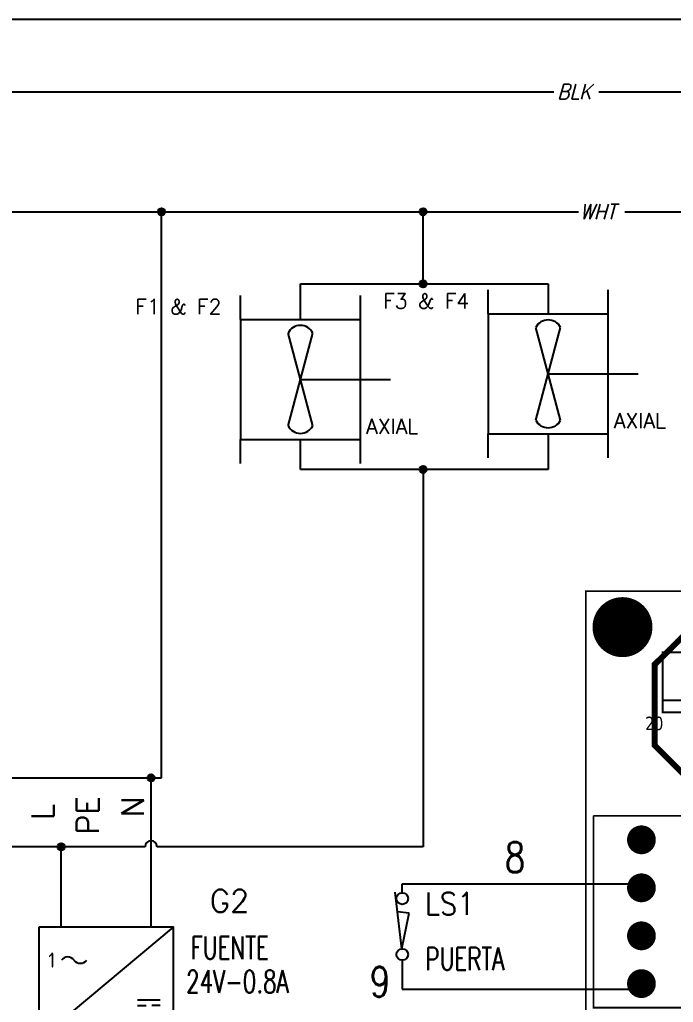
# Model space of a CAD drawing. Header units: millimetres. Extents: x 123.5 to 144.3, y 105.4 to 121.6.
# Drawn here: x 127.94 to 133.4, y 113.4 to 121.59 of the extents above; entities that cross this region are included whole.
import ezdxf
from ezdxf.enums import TextEntityAlignment as Align

# ---------------------------------------------------------------- set-up
doc = ezdxf.new("R2010")
doc.units = ezdxf.units.MM
for name, color, linetype in [('12632256', 7, 'Continuous'), ('BLK_12AWG', 7, 'Continuous'), ('DESC', 250, 'Continuous'), ('MISC', 7, 'Continuous'), ('SYMS', 7, 'Continuous'), ('TAGS', 250, 'Continuous'), ('TERMS', 250, 'Continuous'), ('WIRES', 7, 'Continuous')]:
    doc.layers.add(name, color=color, linetype=linetype)
doc.layers.add('WIRENO', color=7, linetype='Continuous', true_color=0x000000)
doc.styles.get("Standard").update_dxf_attribs({"font": 'tahoma.ttf'})
doc.styles.add('WD', font='romans.shx')
doc.styles.add('WD_IEC', font='isocp2.shx', dxfattribs={"width": 0.9, "height": 4})

# ---------------------------------------------------------------- blocks, each defined once
blk = doc.blocks.new('HT0_LGENERIC')
at = {"style": 'WD', "oblique": 15, "width": 0.9}
blk.add_attdef('COLOR', text='', height=0.125, dxfattribs=at).set_placement((0, 0), align=Align.MIDDLE_CENTER)
at = {"color": 7, "style": 'WD'}
for tag, p in [('X4_TINY_DOT_DONT_REMOVE', (-0.125, 0)), ('X1_TINY_DOT_DONT_REMOVE', (0.125, 0))]:
    blk.add_attdef(tag, p, '', height=0.0001, dxfattribs=at)
at = {"style": 'WD', "flags": 1}
for tag, p in [('X4TERM01', (-0.125, 0)), ('X1TERM01', (0.125, 0))]:
    blk.add_attdef(tag, p, '', height=0.01, dxfattribs=at)
blk = doc.blocks.new('EPAD')
at = {"const_width": 0.5}
blk.add_lwpolyline([(-0.25, 0, 1), (0.25, 0, 1)], format="xyb", close=True, dxfattribs=at)
blk = doc.blocks.new('trjt')
for points, const_width in [([(130.3019, 110.5631), (138.1259, 110.5631), (138.1259, 116.7431), (130.3019, 116.7431), (130.3019, 110.5631)], 0.016), ([(131.5459, 115.2071), (131.5379, 115.1911), (131.1439, 115.1911), (130.8759, 115.4591), (130.8759, 116.1311), (131.1179, 116.3711), (135.2499, 116.3711), (135.4939, 116.1291)], 0.05), ([(130.9439, 115.7331), (135.1419, 115.7331), (135.1419, 116.2331), (130.9439, 116.2331), (130.9439, 115.7331)], 0.016), ([(135.1419, 115.8331), (130.9439, 115.8331)], 0.016), ([(131.1659, 114.8711), (130.3659, 114.8711)], 0.016), ([(131.1659, 113.2731), (130.3659, 113.2731), (130.3659, 114.8711)], 0.016)]:
    blk.add_lwpolyline(points, dxfattribs=dict(const_width=const_width))
for centre in [(130.6079, 116.4431), (130.7659, 114.6711), (130.7659, 114.2711), (130.7659, 113.8711), (130.7659, 113.4731)]:
    blk.add_circle(centre, 0.06)
at = {"zscale": 2}
for p, xscale, yscale in [((130.6079, 116.4431), 0.5, 0.5), ((130.7659, 114.6711), 0.24, 0.24), ((130.7659, 114.2711), 0.24, 0.24), ((130.7659, 113.8711), 0.24, 0.24), ((130.7659, 113.4731), 0.24, 0.24)]:
    blk.add_blockref('EPAD', p, dxfattribs=dict(at, xscale=xscale, yscale=yscale))
at = {"layer": '12632256', "width": 0.892857}
blk.add_text('20', height=0.112, dxfattribs=at).set_placement((130.7979, 115.5851))
blk = doc.blocks.new('VLS12')
at = {"linetype": 'Continuous'}
for p, q in [((-0.0023, -0.1232), (-0.0395, 0.1901)), ((0.0383, 0.0734), (-0.0265, 0.0809)), ((-0.0023, -0.1232), (0.0383, 0.0734))]:
    blk.add_line(p, q, dxfattribs=at)
for centre in [(0, 0.1553), (0, -0.1553)]:
    blk.add_circle(centre, 0.0322)
at = {"style": 'WD'}
for tag, p, width in [('INST', (0.1269, 0.3902), 0.7), ('LOC', (0.1269, 0.2206), 0.7), ('TAG1', (0.1269, 0.0644), 0.9), ('XREF', (0.1287, -0.09), 0.7), ('DESC1', (0.1287, -0.242), 0.7), ('DESC2', (0.1287, -0.3982), 0.7), ('WDTAGALT', (0.125, -0.5625), 0.7)]:
    blk.add_attdef(tag, p, '', height=0.125, dxfattribs=dict(at, width=width))
at = {"linetype": 'Continuous', "style": 'WD'}
for tag, height, flags, p in [('TERM01', 0.125, 8, (-0.055, 0.2066)), ('MFG', 0.01, 9, (-0.1421, -0.0881)), ('CAT', 0.01, 9, (-0.1421, -0.0731))]:
    blk.add_attdef(tag, text='', height=height, dxfattribs=dict(at, flags=flags)).set_placement(p, align=Align.RIGHT)
at = {"color": 7, "style": 'WD', "flags": 1}
for tag, p in [('X2TERM01', (0, 0.1875)), ('X8TERM02', (0, -0.1875))]:
    blk.add_attdef(tag, p, '', height=0.0125, dxfattribs=at)
at = {"color": 7, "style": 'WD'}
for tag, p in [('X4LINK', (-0.1094, 0)), ('X1LINK', (0.0938, 0))]:
    blk.add_attdef(tag, p, '', height=0.01, dxfattribs=at)
at = {"style": 'WD'}
for tag, flags, p in [('CONTACT', 1, (-0.1421, -0.0531)), ('FAMILY', 9, (-0.1421, -0.0365))]:
    blk.add_attdef(tag, text='', height=0.01, dxfattribs=dict(at, flags=flags)).set_placement(p, align=Align.RIGHT)
at = {"linetype": 'Continuous', "style": 'WD', "flags": 9}
blk.add_attdef('ASSYCODE', text='', height=0.01, dxfattribs=at).set_placement((-0.1562, -0.125), align=Align.CENTER)
at = {"linetype": 'Continuous', "style": 'WD', "flags": 8}
blk.add_attdef('TERM02', text='', height=0.125, dxfattribs=at).set_placement((-0.0407, -0.2134), align=Align.TOP_RIGHT)
blk = doc.blocks.new('WD_WNH')
at = {"linetype": 'Continuous', "style": 'WD', "width": 0.8}
blk.add_attdef('WIRENO', text='', height=0.125, dxfattribs=at).set_placement((0, 0.0625), align=Align.CENTER)
at = {"style": 'WD', "flags": 1}
for tag, p in [('W01USER', (0, 0.0781)), ('W02USER', (0, 0.0703)), ('W03USER', (0, 0.0625)), ('W04USER', (0, 0.0547)), ('W05USER', (0, 0.0469)), ('W06USER', (0, 0.0391)), ('W07USER', (0, 0.0312)), ('W08USER', (0, 0.0234)), ('W09USER', (0, 0.0156)), ('W10USER', (0, 0.0078))]:
    blk.add_attdef(tag, text='', height=0.005, dxfattribs=at).set_placement(p, align=Align.CENTER)
blk = doc.blocks.new('WD_WNV')
at = {"style": 'WD', "flags": 1}
for tag, p in [('W01USER', (-0.0625, 0.0938)), ('W02USER', (-0.0625, 0.0859)), ('W03USER', (-0.0625, 0.0781)), ('W04USER', (-0.0625, 0.0703)), ('W05USER', (-0.0625, 0.0625)), ('W06USER', (-0.0625, 0.0547)), ('W07USER', (-0.0625, 0.0469)), ('W08USER', (-0.0625, 0.0391)), ('W09USER', (-0.0625, 0.0312)), ('W10USER', (-0.0625, 0.0234))]:
    blk.add_attdef(tag, text='', height=0.005, dxfattribs=at).set_placement(p, align=Align.CENTER)
at = {"linetype": 'Continuous', "style": 'WD', "width": 0.8}
blk.add_attdef('WIRENO', text='', height=0.125, dxfattribs=at).set_placement((-0.05, 0), align=Align.MIDDLE_RIGHT)
blk = doc.blocks.new('WDDOT')
for radius in [0.03, 0.0187, 0.00929]:
    blk.add_circle((0, 0), radius)
blk = doc.blocks.new('VPW1_1PH')
for p, q in [((-0.125, -0.625), (0.625, 0)), ((0.4252, -0.4038), (0.5503, -0.4038)), ((0.4252, -0.4351), (0.4721, -0.4351)), ((0.5503, -0.4351), (0.5034, -0.4351))]:
    blk.add_line(p, q)
blk.add_lwpolyline([(-0.125, 0), (-0.125, -0.625), (0.625, -0.625), (0.625, 0)], close=True)
for centre, start, end in [((0.0364, -0.2089), 36.8699, 143.1301), ((0.1064, -0.1564), 216.8699, 323.1301)]:
    blk.add_arc(centre, 0.0438, start, end)
at = {"style": 'WD_IEC'}
blk.add_text('1', height=0.084, dxfattribs=at).set_placement((-0.0336, -0.1826), align=Align.MIDDLE_RIGHT)
at = {"linetype": 'Continuous', "style": 'WD', "flags": 8}
for tag, p in [('TERM02', (0.2098, 0.7277)), ('TERM03', (0.46, 0.7275)), ('TERM01', (-0.04, 0.6858)), ('TERM04', (0.085, -0.665)), ('TERM05', (0.335, -0.665))]:
    blk.add_attdef(tag, text='', height=0.125, rotation=90, dxfattribs=at).set_placement(p, align=Align.RIGHT)
at = {"style": 'WD', "width": 0.7}
for tag, p in [('INST', (-0.4155, 0.1687)), ('LOC', (-0.4155, -0.0009)), ('RATING1', (-0.4155, -0.3401)), ('XREF', (-0.4155, -0.5097)), ('DESC1', (-0.4155, -0.666)), ('DESC2', (-0.4155, -0.8222)), ('DESC3', (-0.4155, -0.9766))]:
    blk.add_attdef(tag, text='', height=0.125, dxfattribs=at).set_placement(p, align=Align.CENTER)
at = {"style": 'WD'}
for tag, p, height, flags in [('X2TERM01', (0, 0), 0.0125, 1), ('X2TERM02', (0.25, 0), 0.0125, 1), ('X2TERM03', (0.5, 0), 0.0125, 1), ('FAMILY', (0.6836, -0.525), 0.01, 9), ('X8TERM04', (0.125, -0.625), 0.0125, 1), ('X8TERM05', (0.375, -0.625), 0.0125, 1)]:
    blk.add_attdef(tag, p, '', height=height, dxfattribs=dict(at, flags=flags))
blk.add_attdef('TAG1', text='', height=0.125, dxfattribs=at).set_placement((-0.4155, -0.1705), align=Align.CENTER)
at = {"linetype": 'Continuous', "style": 'WD', "flags": 9}
for tag, p in [('MFG', (0.7089, -0.0854)), ('CAT', (0.7108, -0.0659)), ('ASSYCODE', (0.7089, -0.606))]:
    blk.add_attdef(tag, text='', height=0.01, dxfattribs=at).set_placement(p, align=Align.CENTER)
blk = doc.blocks.new('HM1_AXIAL_FLOW_FAN1')
for p, q in [((-0.5, 0.5), (-0.5, 0.7)), ((0.5, 0.5), (0.5, 0.7)), ((-0.5, 0.5), (0.5, 0.5)), ((-0.5, 0.5), (-0.5, -0.5)), ((0.5, -0.5), (0.5, 0.5)), ((-0.1035, -0.3864), (0.1035, 0.3864)), ((0.1035, -0.3864), (-0.1035, 0.3864)), ((0, 0), (0.75, 0)), ((-0.5, -0.5), (0.5, -0.5)), ((-0.5, -0.7), (-0.5, -0.5)), ((0.5, -0.7), (0.5, -0.5))]:
    blk.add_line(p, q)
for centre, start, end in [((0, 0.3333), 27.1247, 152.8753), ((0, -0.3333), 207.1247, 332.8753)]:
    blk.add_arc(centre, 0.1163, start, end)
at = {"style": 'WD'}
for tag, height, p in [('INST', 0.125, (-0.6584, 0.9141)), ('LOC', 0.125, (-0.6599, 0.7377)), ('TAG1', 0.125, (-0.6584, 0.5443)), ('TERM01', 0.0625, (-0.5105, 0.0158))]:
    blk.add_attdef(tag, text='', height=height, dxfattribs=at).set_placement(p, align=Align.RIGHT)
for tag, p, height in [('X2TERM04', (0, 0.5), 0.005), ('TERM04', (0.0085, 0.5105), 0.0625), ('X4TERM01', (-0.5, 0), 0.01), ('X1TERM03', (0.5, 0), 0.005), ('TERM03', (0.5108, 0.0122), 0.0625), ('RATING1', (0.5488, -0.2366), 0.125), ('DESC1', (0.5488, -0.4531), 0.125), ('X8TERM02', (0, -0.5), 0.005), ('TERM02', (0.0022, -0.5726), 0.0625), ('DESC2', (0.5488, -0.6371), 0.125), ('DESC3', (0.5488, -0.827), 0.125), ('WDTAGALT', (0.5689, -1.0055), 0.125)]:
    blk.add_attdef(tag, p, '', height=height, dxfattribs=at)
blk.add_attdef('XREF', text='', height=0.0625, rotation=0.0625, dxfattribs=at).set_placement((0.7262, 0.5576), align=Align.TOP_CENTER)
at = {"style": 'WD', "flags": 1}
for tag, p in [('FAMILY', (-0.5868, -0.2776)), ('CAT', (-0.5868, -0.3218)), ('MFG', (-0.5851, -0.3534)), ('WDTYPE', (-0.572, -0.4187)), ('ASSYCODE', (-0.557, -0.3825))]:
    blk.add_attdef(tag, text='', height=0.01, dxfattribs=at).set_placement(p, align=Align.CENTER)

msp = doc.modelspace()

# ---------------------------------------------------------------- linework, layer by layer
at = {"color": 7, "linetype": 'Continuous'}
msp.add_line((144.2555, 121.5905), (123.5055, 121.5905), dxfattribs=at)
at = {"layer": 'BLK_12AWG'}
for p, q in [((125.7226, 120.9901), (132.3992, 120.99)), ((132.7738, 120.99), (142.7932, 120.99)), ((125.7911, 119.9899), (132.6038, 119.99)), ((129.1259, 115.2729), (129.1259, 119.9899)), ((131.3078, 119.3896), (131.3078, 119.99)), ((132.9891, 119.99), (142.7932, 119.99)), ((127.0691, 115.2729), (129.1259, 115.2729)), ((129.0391, 114.0287), (129.0391, 115.2729))]:
    msp.add_line(p, q, dxfattribs=at)
at = {"layer": 'WIRES'}
for p, q in [((130.2846, 119.0932), (130.2846, 119.3896)), ((130.2846, 119.3896), (132.351, 119.3896)), ((132.351, 119.3896), (132.351, 119.1396)), ((130.2846, 117.8432), (130.2846, 118.0932)), ((132.351, 118.1396), (132.351, 117.8432)), ((132.351, 117.8432), (130.2846, 117.8432)), ((131.3078, 117.8432), (131.3078, 114.6988)), ((128.2891, 114.6988), (127.1191, 114.6988)), ((128.2891, 114.0287), (128.2891, 114.6988)), ((128.9891, 114.6988), (128.2891, 114.6988)), ((131.3078, 114.6988), (129.0891, 114.6988)), ((131.1346, 114.3158), (131.1346, 114.3913)), ((131.1346, 114.3913), (133.0919, 114.3913)), ((131.1346, 113.7533), (131.1346, 113.5124)), ((131.1346, 113.5124), (133.1866, 113.5124))]:
    msp.add_line(p, q, dxfattribs=at)
msp.add_arc((129.0391, 114.6988), 0.05, 0, 180, dxfattribs=at)

# ---------------------------------------------------------------- block references
at = {"layer": 'DESC'}
msp.add_blockref('trjt', (2.363, 0.086), dxfattribs=at)
at = {"layer": 'SYMS'}
ref = msp.add_blockref('HT0_LGENERIC', (132.5697, 120.99), dxfattribs=at)
ref.add_attrib('X1_TINY_DOT_DONT_REMOVE', '.', (132.7738, 120.99), dxfattribs={"layer": 'MISC', "color": 7, "height": 0.0001, "style": 'WD'})
ref.add_attrib('X4_TINY_DOT_DONT_REMOVE', '.', (132.3992, 120.99), dxfattribs={"layer": 'MISC', "color": 7, "height": 0.0001, "style": 'WD'})
ref.add_attrib('COLOR', 'BLK', dxfattribs={"layer": 'MISC', "height": 0.125, "style": 'WD', "oblique": 15, "width": 0.9}).set_placement((132.5697, 120.99), align=Align.MIDDLE_CENTER)
ref = msp.add_blockref('HT0_LGENERIC', (132.7663, 119.99), dxfattribs=at)
ref.add_attrib('X1_TINY_DOT_DONT_REMOVE', '.', (132.9891, 119.99), dxfattribs={"layer": 'MISC', "color": 7, "height": 0.0001, "style": 'WD'})
ref.add_attrib('X4_TINY_DOT_DONT_REMOVE', '.', (132.6038, 119.99), dxfattribs={"layer": 'MISC', "color": 7, "height": 0.0001, "style": 'WD'})
ref.add_attrib('COLOR', 'WHT', dxfattribs={"layer": 'MISC', "height": 0.125, "style": 'WD', "oblique": 15, "width": 0.9}).set_placement((132.7663, 119.99), align=Align.MIDDLE_CENTER)
for p in [(129.1259, 119.9899), (131.3078, 119.99), (131.3078, 119.3896), (131.3078, 117.8432), (129.0391, 115.2729), (128.2891, 114.6988)]:
    msp.add_blockref('WDDOT', p, dxfattribs=at)
ref = msp.add_blockref('HM1_AXIAL_FLOW_FAN1', (130.2846, 118.5932), dxfattribs=at)
ref.add_attrib('TAG1', 'F1 & F2', dxfattribs={"layer": 'TAGS', "height": 0.125, "style": 'WD'}).set_placement((129.6262, 119.1375), align=Align.RIGHT)
ref.add_attrib('DESC1', 'AXIAL', (130.8334, 118.14), dxfattribs={"layer": 'DESC', "height": 0.125, "style": 'WD'})
ref = msp.add_blockref('HM1_AXIAL_FLOW_FAN1', (132.351, 118.6396), dxfattribs=at)
ref.add_attrib('TAG1', 'F3 & F4', dxfattribs={"layer": 'TAGS', "height": 0.125, "style": 'WD'}).set_placement((131.6927, 119.1839), align=Align.RIGHT)
ref.add_attrib('DESC1', 'AXIAL', (132.8998, 118.1864), dxfattribs={"layer": 'DESC', "height": 0.125, "style": 'WD'})
ref = msp.add_blockref('VPW1_1PH', (128.2891, 114.0287), dxfattribs=dict(at, xscale=1.5, yscale=1.5, zscale=1.5))
ref.add_attrib('DESC1', 'FUENTE', dxfattribs={"layer": 'DESC', "height": 0.1875, "style": 'WD', "width": 0.7}).set_placement((129.6957, 113.7634), align=Align.CENTER)
ref.add_attrib('DESC2', '24V-0.8A', dxfattribs={"layer": 'DESC', "height": 0.1875, "style": 'WD', "width": 0.7}).set_placement((129.7592, 113.4823), align=Align.CENTER)
ref.add_attrib('TAG1', 'G2', dxfattribs={"layer": 'TAGS', "height": 0.1875, "style": 'WD'}).set_placement((129.6935, 114.1547), align=Align.CENTER)
ref.add_attrib('TERM03', 'N', dxfattribs={"layer": 'TERMS', "linetype": 'Continuous', "height": 0.1875, "rotation": 90, "style": 'WD', "flags": 8}).set_placement((128.9791, 115.1199), align=Align.RIGHT)
ref.add_attrib('TERM02', 'PE', dxfattribs={"layer": 'TERMS', "linetype": 'Continuous', "height": 0.1875, "rotation": 90, "style": 'WD', "flags": 8}).set_placement((128.6038, 115.1202), align=Align.RIGHT)
ref.add_attrib('TERM01', 'L', dxfattribs={"layer": 'TERMS', "linetype": 'Continuous', "height": 0.1875, "rotation": 90, "style": 'WD', "flags": 8}).set_placement((128.2291, 115.0574), align=Align.RIGHT)
ref.add_attrib('TERM05', 'M', dxfattribs={"layer": 'TERMS', "linetype": 'Continuous', "height": 0.1875, "rotation": 90, "style": 'WD', "flags": 8}).set_placement((128.7916, 113.0312), align=Align.RIGHT)
ref.add_attrib('TERM04', '+', dxfattribs={"layer": 'TERMS', "linetype": 'Continuous', "height": 0.1875, "rotation": 90, "style": 'WD', "flags": 8}).set_placement((128.4166, 113.0312), align=Align.RIGHT)
ref = msp.add_blockref('VLS12', (131.1346, 114.0345), dxfattribs=dict(at, xscale=1.5, yscale=1.5, zscale=1.5))
ref.add_attrib('DESC1', 'PUERTA', (131.3277, 113.6715), dxfattribs={"layer": 'DESC', "height": 0.1875, "style": 'WD', "width": 0.7})
ref.add_attrib('TAG1', 'LS1', (131.3251, 114.1311), dxfattribs={"layer": 'TAGS', "height": 0.1875, "style": 'WD', "width": 0.9})
at = {"layer": 'WIRENO'}
ref = msp.add_blockref('WD_WNH', (132.0837, 114.217), dxfattribs=dict(at, xscale=2, yscale=2, zscale=2))
ref.add_attrib('WIRENO', '8', dxfattribs={"linetype": 'Continuous', "height": 0.25, "style": 'WD', "width": 0.8}).set_placement((132.0747, 114.4864), align=Align.CENTER)
ref = msp.add_blockref('WD_WNV', (131.2354, 113.6717), dxfattribs=dict(at, xscale=2, yscale=2, zscale=2))
ref.add_attrib('WIRENO', '9', dxfattribs={"linetype": 'Continuous', "height": 0.25, "style": 'WD', "width": 0.8}).set_placement((131.0341, 113.5748), align=Align.MIDDLE_RIGHT)

doc.saveas('drawing.dxf')
